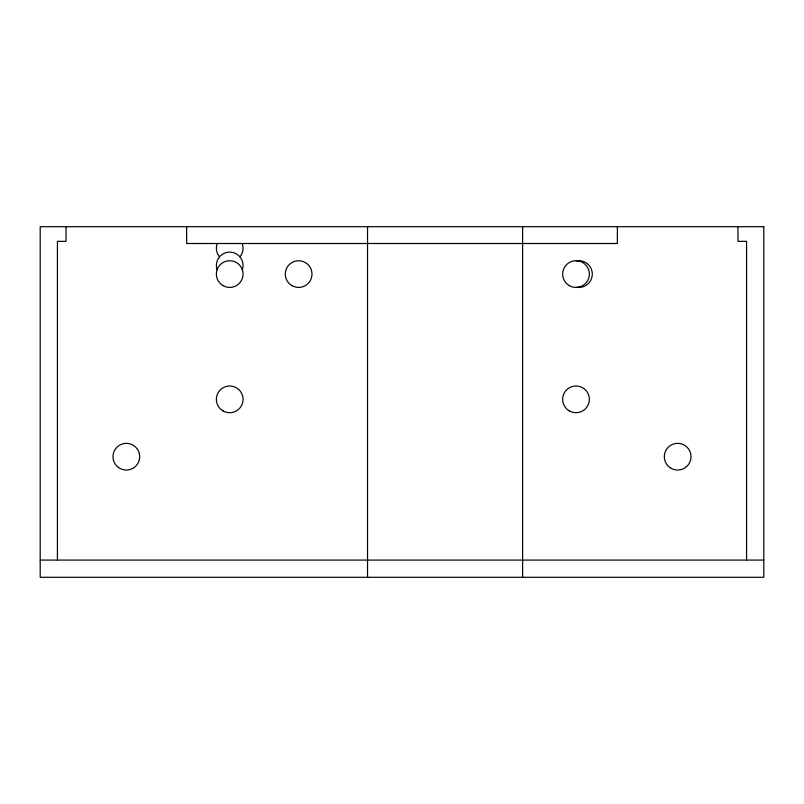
<?xml version="1.0" encoding="UTF-8"?>
<svg xmlns="http://www.w3.org/2000/svg" width="804" height="804" viewBox="0 0 804 804"><rect width="100%" height="100%" fill="white"/><g stroke="black" fill="none" stroke-linecap="round" stroke-linejoin="round"><path stroke-width="1.21" d="M577.945 260.767L578.95 260.727M577.021 287.39L576.006 287.43M40.2 560.076L763.8 560.076M576.006 260.727L577.021 260.767M578.95 287.43L578.036 287.4M746.574 560.076L746.574 241.341L737.961 241.341L737.961 226.698M617.361 226.698L617.361 243.501L186.639 243.501L186.639 226.698M522.6 226.698L522.6 577.302M367.539 226.698L367.539 577.302M66.039 226.698L66.039 241.341L57.426 241.341L57.426 560.076M242.195 243.501A13.356 13.356 0 0 1 239.914 256.848M219.512 256.848A13.356 13.356 0 0 1 217.231 243.501M217.08 269.772A13.356 13.356 0 0 1 229.713 252.114A13.356 13.356 0 0 1 242.356 269.772M577.483 260.808A13.356 13.356 0 0 1 592.307 274.074A13.356 13.356 0 0 1 577.483 287.35M763.8 226.698L40.2 226.698L40.2 577.302L763.8 577.302L763.8 226.698M669.973 467.616A13.356 13.356 0 0 0 690.958 457.898A13.356 13.356 0 0 0 672.043 444.582A13.356 13.356 0 0 0 669.973 467.616M118.65 467.616A13.356 13.356 0 0 0 139.645 457.898A13.356 13.356 0 0 0 120.731 444.582A13.356 13.356 0 0 0 118.65 467.616M291.952 285.641A13.356 13.356 0 0 0 311.982 274.074A13.356 13.356 0 0 0 291.952 262.516A13.356 13.356 0 0 0 291.952 285.641M223.04 285.641A13.356 13.356 0 0 0 243.069 274.074A13.356 13.356 0 0 0 223.04 262.516A13.356 13.356 0 0 0 223.04 285.641M569.332 410.914A13.356 13.356 0 0 0 589.362 399.347A13.356 13.356 0 0 0 569.332 387.779A13.356 13.356 0 0 0 569.332 410.914M569.332 285.641A13.356 13.356 0 0 0 589.362 274.074A13.356 13.356 0 0 0 569.332 262.516A13.356 13.356 0 0 0 569.332 285.641M223.04 410.914A13.356 13.356 0 0 0 243.069 399.347A13.356 13.356 0 0 0 223.04 387.779A13.356 13.356 0 0 0 223.04 410.914"/></g></svg>
